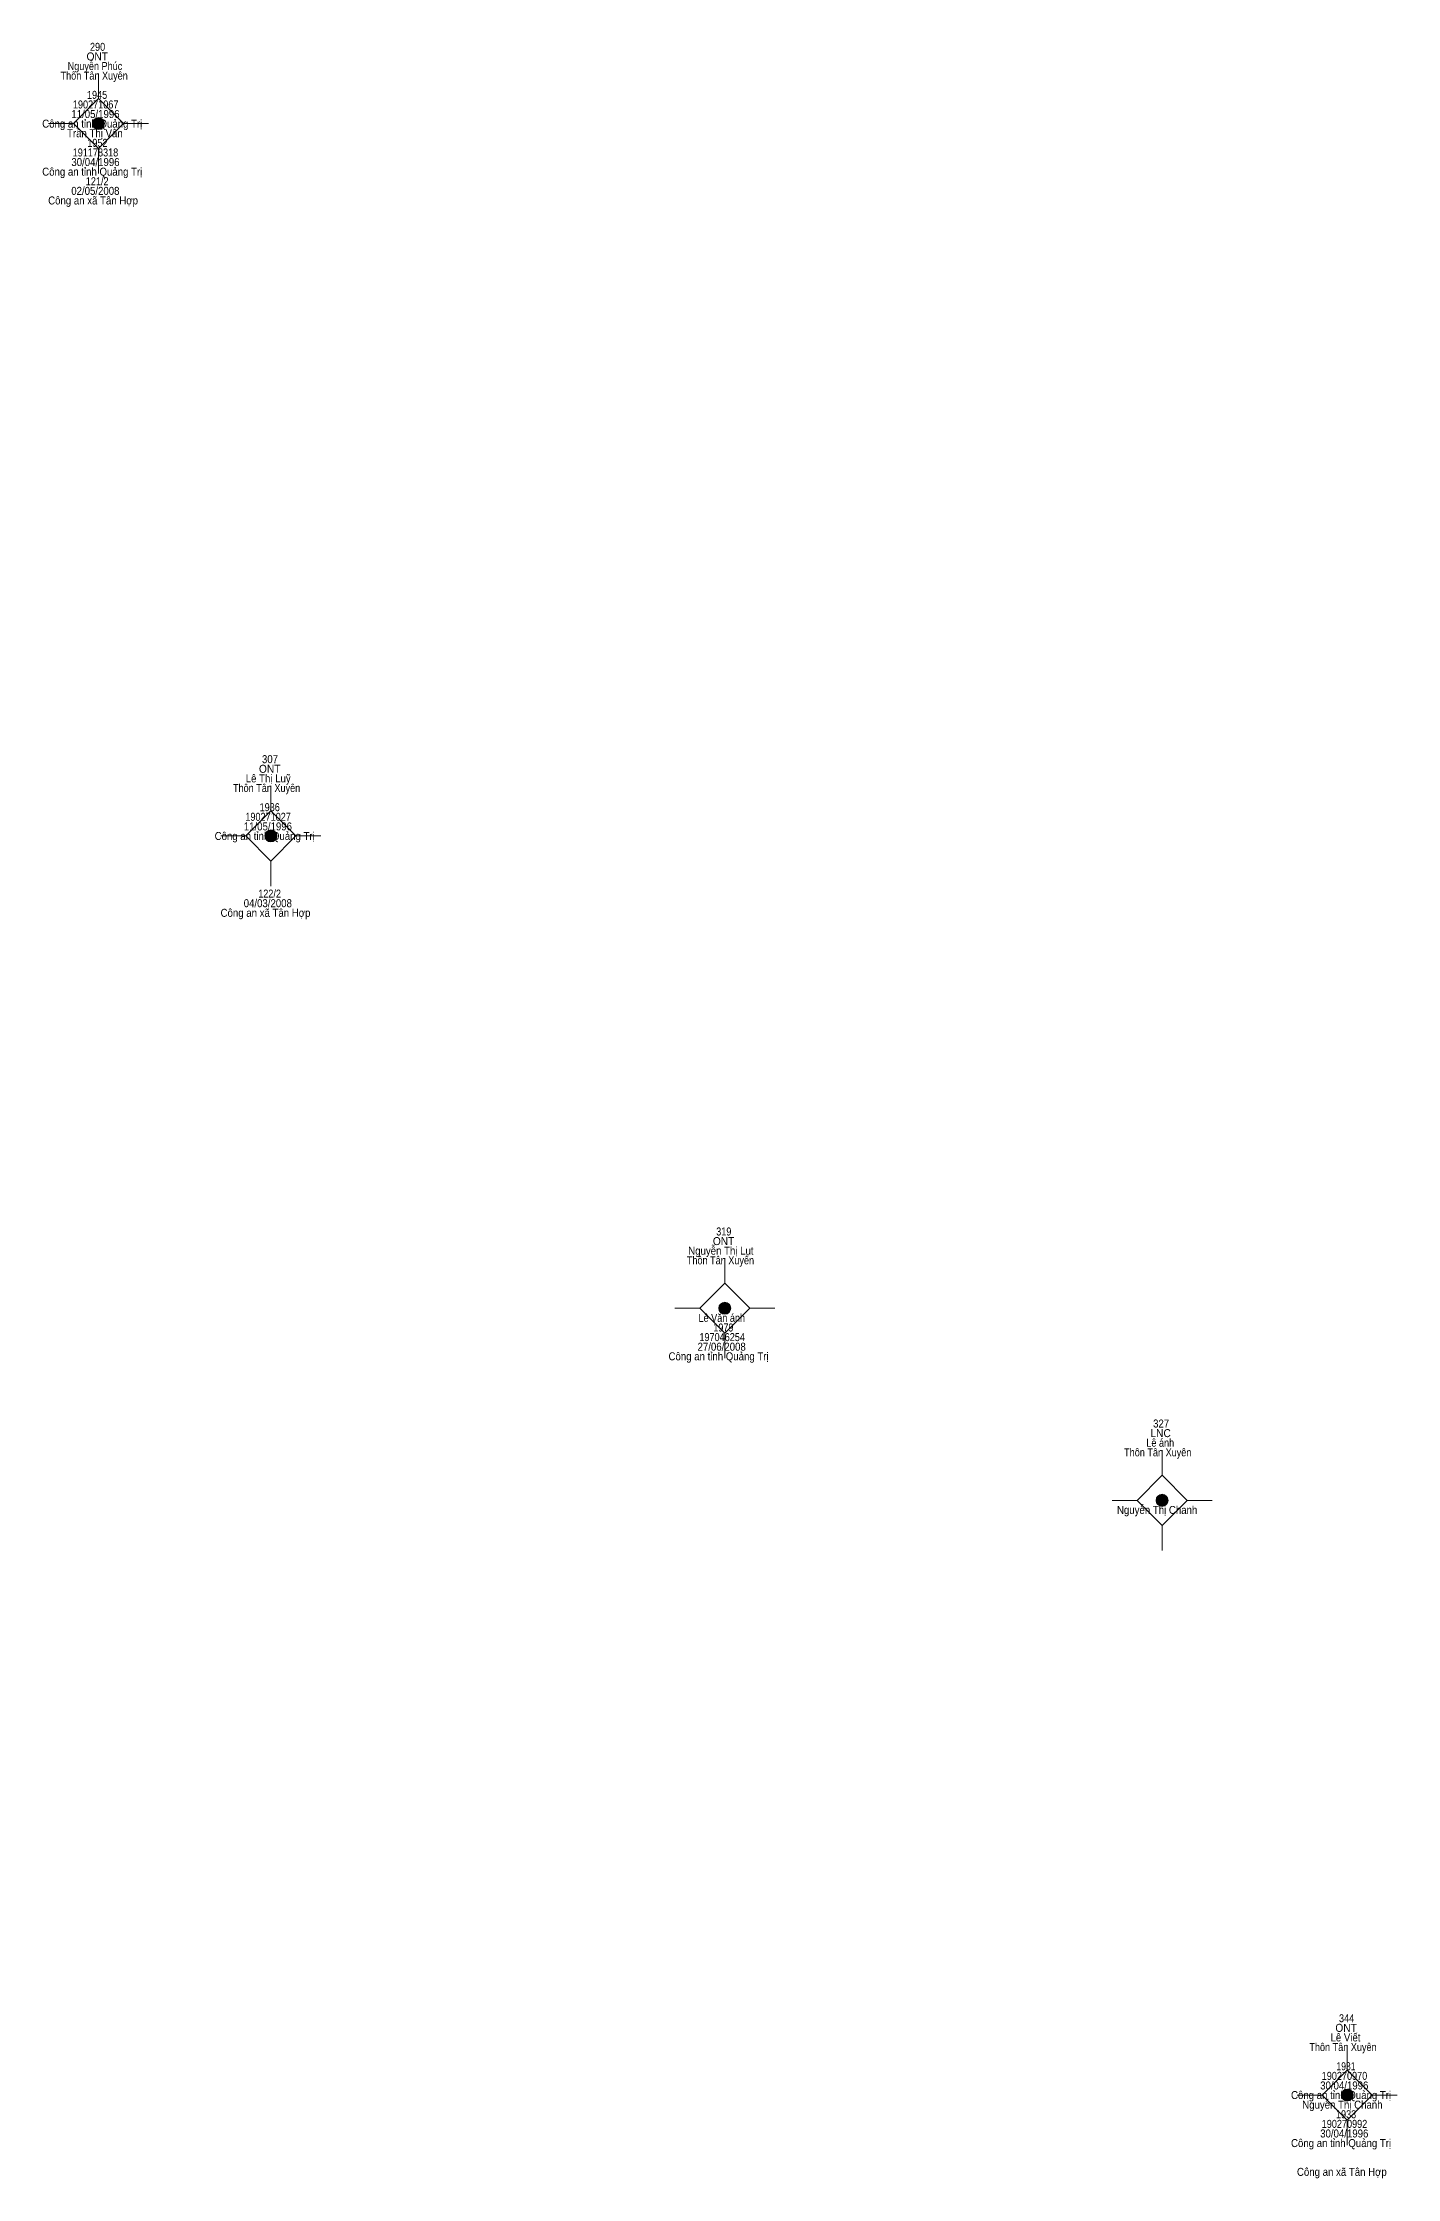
# Model space of a CAD drawing. Header units: metres. Extents: x 550999 to 552168, y 1840994 to 1841978.
# Drawn here: x 551268.9 to 551336.6, y 1841014.6 to 1841121.3 of the extents above; entities that cross this region are included whole.
import ezdxf
from ezdxf.enums import TextEntityAlignment as Align

# ---------------------------------------------------------------- set-up
doc = ezdxf.new("R2010")
doc.units = ezdxf.units.M
doc.header["$LTSCALE"] = 0.16
doc.layers.add('11', color=7, linetype='Continuous', lineweight=13)
doc.layers.add('15', color=7, linetype='Continuous')

msp = doc.modelspace()

# ---------------------------------------------------------------- hatches: boundary and pattern name
at = {"layer": '11'}
for points in [[(551272.0095, 1841117.29, 1), (551271.4095, 1841117.29, 1)], [(551280.6295, 1841081.68, 1), (551280.0295, 1841081.68, 1)], [(551303.3195, 1841058.07, 1), (551302.7195, 1841058.07, 1)], [(551325.1795, 1841048.47, 1), (551324.5795, 1841048.47, 1)], [(551334.4395, 1841018.74, 1), (551333.8395, 1841018.74, 1)]]:
    msp.add_hatch(color=256, dxfattribs=at).paths.add_polyline_path(points)

# ---------------------------------------------------------------- linework, layer by layer
for p, q in [((551271.71, 1841119.79), (551271.71, 1841118.54)), ((551270.46, 1841117.29), (551269.21, 1841117.29)), ((551274.21, 1841117.29), (551272.96, 1841117.29)), ((551271.71, 1841116.04), (551271.71, 1841114.79)), ((551280.33, 1841084.18), (551280.33, 1841082.93)), ((551279.08, 1841081.68), (551277.83, 1841081.68)), ((551282.83, 1841081.68), (551281.58, 1841081.68)), ((551280.33, 1841080.43), (551280.33, 1841079.18)), ((551303.02, 1841060.57), (551303.02, 1841059.32)), ((551301.77, 1841058.07), (551300.52, 1841058.07)), ((551305.52, 1841058.07), (551304.27, 1841058.07)), ((551303.02, 1841056.82), (551303.02, 1841055.57)), ((551324.88, 1841050.97), (551324.88, 1841049.72)), ((551323.63, 1841048.47), (551322.38, 1841048.47)), ((551327.38, 1841048.47), (551326.13, 1841048.47)), ((551324.88, 1841047.22), (551324.88, 1841045.97)), ((551334.14, 1841021.24), (551334.14, 1841019.99)), ((551332.89, 1841018.74), (551331.64, 1841018.74)), ((551336.64, 1841018.74), (551335.39, 1841018.74)), ((551334.14, 1841017.49), (551334.14, 1841016.24))]:
    msp.add_line(p, q, dxfattribs=at)
for points in [[(551271.71, 1841118.54), (551270.46, 1841117.29), (551271.71, 1841116.04), (551272.96, 1841117.29)], [(551280.33, 1841082.93), (551279.08, 1841081.68), (551280.33, 1841080.43), (551281.58, 1841081.68)], [(551303.02, 1841059.32), (551301.77, 1841058.07), (551303.02, 1841056.82), (551304.27, 1841058.07)], [(551324.88, 1841049.72), (551323.63, 1841048.47), (551324.88, 1841047.22), (551326.13, 1841048.47)], [(551334.14, 1841019.99), (551332.89, 1841018.74), (551334.14, 1841017.49), (551335.39, 1841018.74)]]:
    msp.add_lwpolyline(points, close=True, dxfattribs=at)
for centre in [(551271.7095, 1841117.29), (551280.3295, 1841081.68), (551303.0195, 1841058.07), (551324.8795, 1841048.47), (551334.1395, 1841018.74)]:
    msp.add_circle(centre, 0.3, dxfattribs=at)

# ---------------------------------------------------------------- texts
at = {"layer": '15'}
for s, width, p in [('Nguyễn Phúc', 0.85, (551271.535, 1841119.97)), ('ONT', 0.95, (551271.65, 1841120.45)), ('290', 0.85, (551271.665, 1841120.93)), ('Thôn Tân Xuyên', 0.85, (551271.495, 1841119.49)), ('190271067', 0.85, (551271.57, 1841118.05)), ('1945', 0.85, (551271.64, 1841118.53)), ('Công an tỉnh Quảng Trị', 0.9, (551271.4, 1841117.09)), ('11/05/1996', 0.9, (551271.56, 1841117.57)), ('Trần Thị Vân', 0.9, (551271.53, 1841116.61)), ('191178318', 0.85, (551271.56, 1841115.65)), ('1952', 0.85, (551271.655, 1841116.13)), ('Công an tỉnh Quảng Trị', 0.9, (551271.4, 1841114.69)), ('30/04/1996', 0.9, (551271.56, 1841115.17)), ('02/05/2008', 0.9, (551271.555, 1841113.73)), ('121/2', 0.85, (551271.645, 1841114.21)), ('Công an xã Tân Hợp', 0.9, (551271.44, 1841113.25)), ('ONT', 0.95, (551280.27, 1841084.84)), ('307', 0.9, (551280.285, 1841085.32)), ('Thôn Tân Xuyên', 0.85, (551280.115, 1841083.88)), ('Lê Thị Luỹ', 0.9, (551280.195, 1841084.36)), ('1936', 0.85, (551280.27, 1841082.92)), ('Công an tỉnh Quảng Trị', 0.9, (551280.02, 1841081.48)), ('11/05/1996', 0.9, (551280.18, 1841081.96)), ('190271027', 0.85, (551280.19, 1841082.44)), ('122/2', 0.85, (551280.265, 1841078.6)), ('Công an xã Tân Hợp', 0.9, (551280.06, 1841077.64)), ('04/03/2008', 0.9, (551280.175, 1841078.12)), ('ONT', 0.95, (551302.96, 1841061.23)), ('319', 0.85, (551302.97, 1841061.71)), ('Thôn Tân Xuyên', 0.85, (551302.805, 1841060.27)), ('Nguyễn Thị Lụt', 0.9, (551302.825, 1841060.75)), ('Lê Văn ánh', 0.85, (551302.87, 1841057.39)), ('27/06/2008', 0.9, (551302.865, 1841055.95)), ('197046254', 0.85, (551302.89, 1841056.43)), ('1979', 0.85, (551302.95, 1841056.91)), ('Công an tỉnh Quảng Trị', 0.9, (551302.71, 1841055.47)), ('LNC', 0.95, (551324.81, 1841051.63)), ('327', 0.9, (551324.835, 1841052.11)), ('Thôn Tân Xuyên', 0.85, (551324.665, 1841050.67)), ('Lê ánh', 0.85, (551324.79, 1841051.15)), ('Nguyễn Thị Chanh', 0.9, (551324.635, 1841047.79)), ('ONT', 0.95, (551334.08, 1841021.9)), ('344', 0.85, (551334.105, 1841022.38)), ('Thôn Tân Xuyên', 0.85, (551333.925, 1841020.94)), ('Lê Viết', 0.9, (551334.05, 1841021.42)), ('1931', 0.8, (551334.075, 1841019.98)), ('Công an tỉnh Quảng Trị', 0.9, (551333.83, 1841018.54)), ('30/04/1996', 0.9, (551333.99, 1841019.02)), ('190270970', 0.85, (551334, 1841019.5)), ('Nguyễn Thị Chanh', 0.9, (551333.895, 1841018.06)), ('1933', 0.85, (551334.08, 1841017.58)), ('30/04/1996', 0.9, (551333.99, 1841016.62)), ('190270992', 0.85, (551334, 1841017.1)), ('Công an tỉnh Quảng Trị', 0.9, (551333.83, 1841016.14)), ('Công an xã Tân Hợp', 0.9, (551333.87, 1841014.7))]:
    msp.add_text(s, height=0.4, dxfattribs=dict(at, width=width)).set_placement(p, align=Align.CENTER)

doc.saveas('drawing.dxf')
